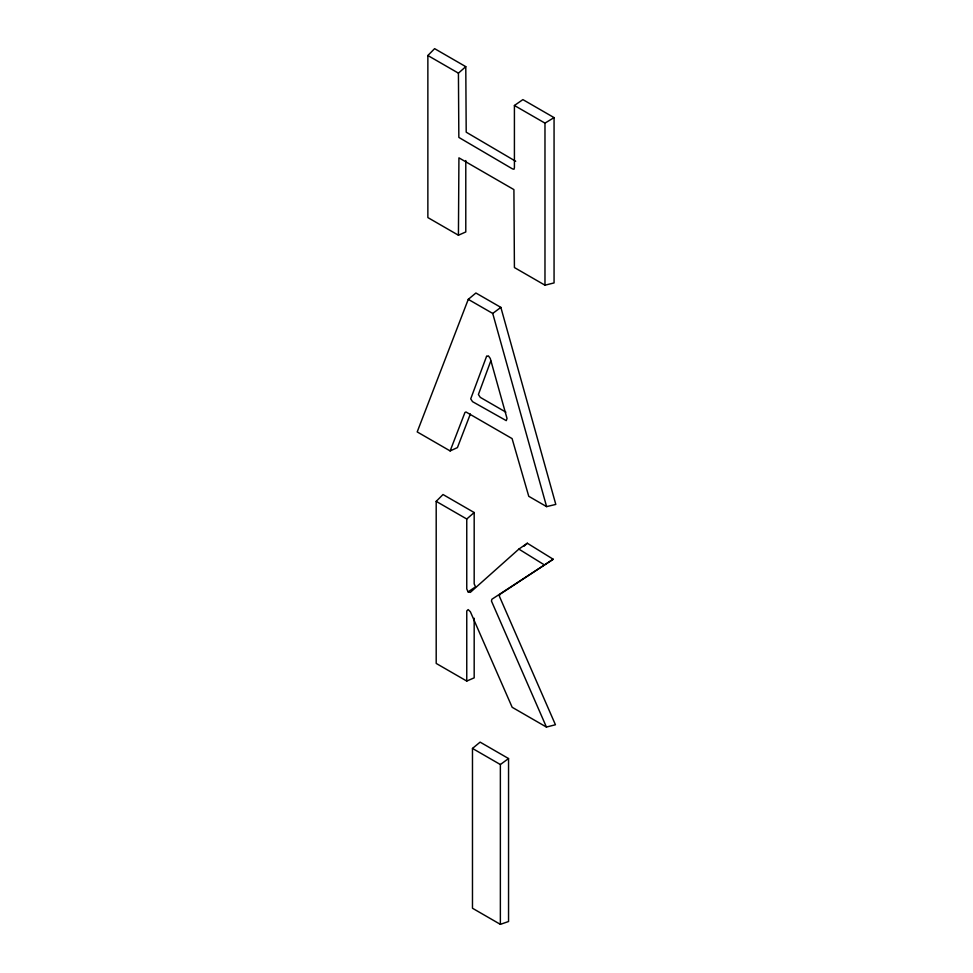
<?xml version="1.0" encoding="UTF-8"?>
<svg xmlns="http://www.w3.org/2000/svg" width="973" height="973" viewBox="0 0 973 973"><rect width="100%" height="100%" fill="white"/><g stroke="black" fill="none" stroke-linecap="round" stroke-linejoin="round"><path stroke-width="1.46" d="M450.134 450.925L464.948 412.491L465.994 411.98L512.09 438.592L528.765 496.315L546.607 506.617L555.802 504.415L500.852 307.383L475.906 293.007L468.268 299.356L417.198 431.915L450.134 450.925L457.419 447.604L470.36 413.999M490.793 360.934L478.4 394.515L480.285 397.361L505.863 412.138M465.787 160.557L465.787 231.951L458.429 235.223L427.865 217.575L427.865 55.51L434.615 48.65L465.787 66.65L466.201 132.182L515.69 161.275M474.179 618.244L474.179 677.84L466.76 681.064L436.196 663.428L436.196 501.363L443.007 494.527L474.179 512.528L474.179 583.861L475.542 586.853L468.098 591.864L466.76 588.945L466.76 519.01L474.179 512.528M466.76 681.064L466.76 610.959L468.159 609.585L470.373 611.774L512.163 707.286L546.425 727.062L555.437 724.751L499.368 596.218L499.818 594.381L553.199 559.244L527.33 543.238L518.864 549.1L470.3 592.387L468.098 591.864M523.948 546.242L527.33 543.238M458.429 235.223L458.928 157.845L513.914 189.601L514.413 267.551L544.977 285.186L554.063 282.924L554.063 117.611L522.89 99.611L514.413 105.485L514.413 167.721L513.999 169.253L512.43 168.864L458.842 137.412L458.429 73.157L465.787 66.65M472.477 748.432L480.115 742.131L508.551 758.551L508.551 921.516L500.365 924.35L472.477 908.247L472.477 748.432L500.365 764.535L500.365 924.35M468.268 299.356L492.727 313.44L500.852 307.383M500.365 764.535L508.551 758.551M553.199 559.244L491.9 599.246L491.45 601.046L546.425 727.062M544.977 285.186L544.977 123.121L554.063 117.611M427.865 55.51L458.429 73.157M514.413 105.485L544.977 123.121M436.196 501.363L466.76 519.01M518.864 549.1L544.223 564.802M492.727 313.44L546.607 506.617M486.573 356.337L470.713 398.869L472.55 401.667L506.276 420.64L507.018 418.451L490.27 358.441L488.41 355.899L486.573 356.337"/></g></svg>
